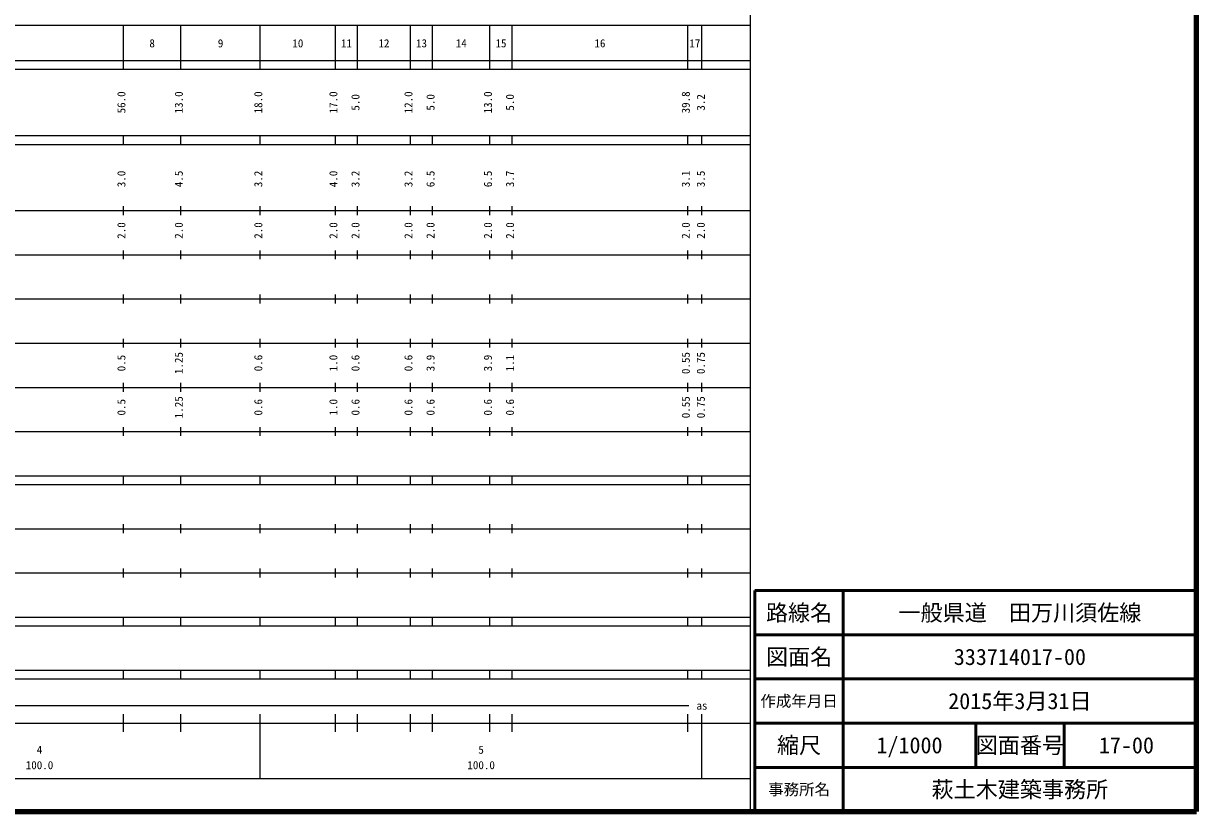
# Model space of a CAD drawing. Units: millimetres on the paper, enlarged 1000 times. Extents: x 40000 to 680000, y 20000 to 380000.
# Drawn here: x 414365 to 680000, y 20000 to 198357 of the extents above; entities that cross this region are included whole.
import ezdxf
from ezdxf.enums import TextEntityAlignment as Align

# ---------------------------------------------------------------- set-up
doc = ezdxf.new("R2010")
doc.units = ezdxf.units.MM
doc.header["$LTSCALE"] = 1000
for name, color, linetype, lineweight in [('M-TTL', 2, 'Continuous', 140), ('M-TTL-BAND', 7, 'Continuous', 25), ('M-TTL-FRAM', 2, 'Continuous', 50), ('M-TTL-LINE', 7, 'Continuous', 50), ('M-TTL-TXT', 7, 'Continuous', 13)]:
    doc.layers.add(name, color=color, linetype=linetype, lineweight=lineweight)
doc.styles.add('ＭＳ ゴシック', font='')
doc.styles.get('ＭＳ ゴシック').set_extended_font_data('MS Gothic')

msp = doc.modelspace()

# ---------------------------------------------------------------- linework, layer by layer
at = {"layer": 'M-TTL'}
for p, q in [((680000, 20000), (680000, 380000)), ((40000, 20000), (680000, 20000))]:
    msp.add_line(p, q, dxfattribs=at)
at = {"layer": 'M-TTL-BAND'}
for p, q in [((579000, 20000), (579000, 370000)), ((68000, 198000), (579000, 198000)), ((437000, 188000), (437000, 198000)), ((450000, 188000), (450000, 198000)), ((468000, 188000), (468000, 198000)), ((485000, 188000), (485000, 198000)), ((490000, 188000), (490000, 198000)), ((502000, 188000), (502000, 198000)), ((507000, 188000), (507000, 198000)), ((520000, 188000), (520000, 198000)), ((525000, 188000), (525000, 198000)), ((564800, 188000), (564800, 198000)), ((568000, 188000), (568000, 198000)), ((40000, 190000), (579000, 190000)), ((40000, 188000), (579000, 188000)), ((40000, 173000), (579000, 173000)), ((437000, 171000), (437000, 173000)), ((450000, 171000), (450000, 173000)), ((468000, 171000), (468000, 173000)), ((485000, 171000), (485000, 173000)), ((490000, 171000), (490000, 173000)), ((502000, 171000), (502000, 173000)), ((507000, 171000), (507000, 173000)), ((520000, 171000), (520000, 173000)), ((525000, 171000), (525000, 173000)), ((564800, 171000), (564800, 173000)), ((568000, 171000), (568000, 173000)), ((40000, 171000), (579000, 171000)), ((437000, 155000), (437000, 157000)), ((450000, 155000), (450000, 157000)), ((468000, 155000), (468000, 157000)), ((485000, 155000), (485000, 157000)), ((490000, 155000), (490000, 157000)), ((502000, 155000), (502000, 157000)), ((507000, 155000), (507000, 157000)), ((520000, 155000), (520000, 157000)), ((525000, 155000), (525000, 157000)), ((564800, 155000), (564800, 157000)), ((568000, 155000), (568000, 157000)), ((40000, 156000), (579000, 156000)), ((437000, 145000), (437000, 147000)), ((450000, 145000), (450000, 147000)), ((468000, 145000), (468000, 147000)), ((485000, 145000), (485000, 147000)), ((490000, 145000), (490000, 147000)), ((502000, 145000), (502000, 147000)), ((507000, 145000), (507000, 147000)), ((520000, 145000), (520000, 147000)), ((525000, 145000), (525000, 147000)), ((564800, 145000), (564800, 147000)), ((568000, 145000), (568000, 147000)), ((46000, 146000), (579000, 146000)), ((52000, 136000), (579000, 136000)), ((437000, 135000), (437000, 137000)), ((450000, 135000), (450000, 137000)), ((468000, 135000), (468000, 137000)), ((485000, 135000), (485000, 137000)), ((490000, 135000), (490000, 137000)), ((502000, 135000), (502000, 137000)), ((507000, 135000), (507000, 137000)), ((520000, 135000), (520000, 137000)), ((525000, 135000), (525000, 137000)), ((564800, 135000), (564800, 137000)), ((568000, 135000), (568000, 137000)), ((46000, 126000), (579000, 126000)), ((437000, 125000), (437000, 127000)), ((450000, 125000), (450000, 127000)), ((468000, 125000), (468000, 127000)), ((485000, 125000), (485000, 127000)), ((490000, 125000), (490000, 127000)), ((502000, 125000), (502000, 127000)), ((507000, 125000), (507000, 127000)), ((520000, 125000), (520000, 127000)), ((525000, 125000), (525000, 127000)), ((564800, 125000), (564800, 127000)), ((568000, 125000), (568000, 127000)), ((437000, 115000), (437000, 117000)), ((450000, 115000), (450000, 117000)), ((468000, 115000), (468000, 117000)), ((485000, 115000), (485000, 117000)), ((490000, 115000), (490000, 117000)), ((502000, 115000), (502000, 117000)), ((507000, 115000), (507000, 117000)), ((520000, 115000), (520000, 117000)), ((525000, 115000), (525000, 117000)), ((564800, 115000), (564800, 117000)), ((568000, 115000), (568000, 117000)), ((52000, 116000), (579000, 116000)), ((437000, 105000), (437000, 107000)), ((450000, 105000), (450000, 107000)), ((468000, 105000), (468000, 107000)), ((485000, 105000), (485000, 107000)), ((490000, 105000), (490000, 107000)), ((502000, 105000), (502000, 107000)), ((507000, 105000), (507000, 107000)), ((520000, 105000), (520000, 107000)), ((525000, 105000), (525000, 107000)), ((564800, 105000), (564800, 107000)), ((568000, 105000), (568000, 107000)), ((46000, 106000), (579000, 106000)), ((40000, 96000), (579000, 96000)), ((437000, 94000), (437000, 96000)), ((450000, 94000), (450000, 96000)), ((468000, 94000), (468000, 96000)), ((485000, 94000), (485000, 96000)), ((490000, 94000), (490000, 96000)), ((502000, 94000), (502000, 96000)), ((507000, 94000), (507000, 96000)), ((520000, 94000), (520000, 96000)), ((525000, 94000), (525000, 96000)), ((564800, 94000), (564800, 96000)), ((568000, 94000), (568000, 96000)), ((40000, 94000), (579000, 94000)), ((49000, 84000), (579000, 84000)), ((437000, 83000), (437000, 85000)), ((450000, 83000), (450000, 85000)), ((468000, 83000), (468000, 85000)), ((485000, 83000), (485000, 85000)), ((490000, 83000), (490000, 85000)), ((502000, 83000), (502000, 85000)), ((507000, 83000), (507000, 85000)), ((520000, 83000), (520000, 85000)), ((525000, 83000), (525000, 85000)), ((564800, 83000), (564800, 85000)), ((568000, 83000), (568000, 85000)), ((437000, 73000), (437000, 75000)), ((450000, 73000), (450000, 75000)), ((468000, 73000), (468000, 75000)), ((485000, 73000), (485000, 75000)), ((490000, 73000), (490000, 75000)), ((502000, 73000), (502000, 75000)), ((507000, 73000), (507000, 75000)), ((520000, 73000), (520000, 75000)), ((525000, 73000), (525000, 75000)), ((564800, 73000), (564800, 75000)), ((568000, 73000), (568000, 75000)), ((40000, 74000), (579000, 74000)), ((40000, 64000), (579000, 64000)), ((437000, 62000), (437000, 64000)), ((450000, 62000), (450000, 64000)), ((468000, 62000), (468000, 64000)), ((485000, 62000), (485000, 64000)), ((490000, 62000), (490000, 64000)), ((502000, 62000), (502000, 64000)), ((507000, 62000), (507000, 64000)), ((520000, 62000), (520000, 64000)), ((525000, 62000), (525000, 64000)), ((564800, 62000), (564800, 64000)), ((568000, 62000), (568000, 64000)), ((40000, 62000), (579000, 62000)), ((40000, 52000), (579000, 52000)), ((437000, 50000), (437000, 52000)), ((450000, 50000), (450000, 52000)), ((468000, 50000), (468000, 52000)), ((485000, 50000), (485000, 52000)), ((490000, 50000), (490000, 52000)), ((502000, 50000), (502000, 52000)), ((507000, 50000), (507000, 52000)), ((520000, 50000), (520000, 52000)), ((525000, 50000), (525000, 52000)), ((564800, 50000), (564800, 52000)), ((568000, 50000), (568000, 52000)), ((40000, 50000), (579000, 50000)), ((71000, 44000), (565000, 44000)), ((40000, 40000), (579000, 40000)), ((437000, 38000), (437000, 42000)), ((450000, 38000), (450000, 42000)), ((468000, 27500), (468000, 42000)), ((485000, 38000), (485000, 42000)), ((490000, 38000), (490000, 42000)), ((502000, 38000), (502000, 42000)), ((507000, 38000), (507000, 42000)), ((520000, 38000), (520000, 42000)), ((525000, 38000), (525000, 42000)), ((564800, 38000), (564800, 42000)), ((568000, 27500), (568000, 42000)), ((68000, 27500), (579000, 27500))]:
    msp.add_line(p, q, dxfattribs=at)
at = {"layer": 'M-TTL-FRAM'}
for p, q in [((680000, 70000), (580000, 70000)), ((580000, 70000), (580000, 20000))]:
    msp.add_line(p, q, dxfattribs=at)
at = {"layer": 'M-TTL-LINE'}
for p, q in [((600000, 70000), (600000, 20000)), ((680000, 60000), (580000, 60000)), ((680000, 50000), (580000, 50000)), ((680000, 40000), (580000, 40000)), ((630000, 40000), (630000, 30000)), ((650000, 40000), (650000, 30000)), ((680000, 30000), (580000, 30000))]:
    msp.add_line(p, q, dxfattribs=at)

# ---------------------------------------------------------------- texts
at = {"layer": 'M-TTL-BAND', "style": 'ＭＳ ゴシック'}
for s, p in [('8', (443500, 192405)), ('9', (459000, 192405)), ('10', (476500, 192405)), ('11', (487500, 192405)), ('12', (496000, 192405)), ('13', (504500, 192405)), ('14', (513500, 192405)), ('15', (522500, 192405)), ('16', (544900, 192405)), ('17', (566400, 192405)), ('as', (568000, 42500)), ('4', (418000, 32523)), ('5', (518000, 32523)), ('100.0', (418000, 29033)), ('100.0', (518000, 29033))]:
    msp.add_text(s, height=1833, dxfattribs=at).set_placement(p, align=Align.BOTTOM_CENTER)
for s, p in [('56.0', (438000, 180500)), ('13.0', (451000, 180500)), ('18.0', (469000, 180500)), ('17.0', (486000, 180500)), ('5.0', (491000, 180500)), ('12.0', (503000, 180500)), ('5.0', (508000, 180500)), ('13.0', (521000, 180500)), ('5.0', (526000, 180500)), ('39.8', (565800, 180500)), ('3.2', (569209, 180500)), ('3.0', (438000, 163174)), ('4.5', (451000, 163174)), ('3.2', (469000, 163174)), ('4.0', (486000, 163174)), ('3.2', (491000, 163174)), ('3.2', (503000, 163174)), ('6.5', (508000, 163174)), ('6.5', (521000, 163174)), ('3.7', (526000, 163174)), ('3.1', (565800, 163174)), ('3.5', (569209, 163174)), ('2.0', (438000, 151500)), ('2.0', (451000, 151500)), ('2.0', (469000, 151500)), ('2.0', (486000, 151500)), ('2.0', (491000, 151500)), ('2.0', (503000, 151500)), ('2.0', (508000, 151500)), ('2.0', (521000, 151500)), ('2.0', (526000, 151500)), ('2.0', (565800, 151500)), ('2.0', (569209, 151500)), ('0.5', (438000, 121500)), ('1.25', (451000, 121500)), ('0.6', (469000, 121500)), ('1.0', (486000, 121500)), ('0.6', (491000, 121500)), ('0.6', (503000, 121500)), ('3.9', (508000, 121500)), ('3.9', (521000, 121500)), ('1.1', (526000, 121500)), ('0.55', (565800, 121500)), ('0.75', (569209, 121500)), ('0.5', (438000, 111500)), ('1.25', (451000, 111500)), ('0.6', (469000, 111500)), ('1.0', (486000, 111500)), ('0.6', (491000, 111500)), ('0.6', (503000, 111500)), ('0.6', (508000, 111500)), ('0.6', (521000, 111500)), ('0.6', (526000, 111500)), ('0.55', (565800, 111500)), ('0.75', (569209, 111500))]:
    msp.add_text(s, height=1833, rotation=90, dxfattribs=at).set_placement(p, align=Align.BOTTOM_CENTER)
at = {"layer": 'M-TTL-TXT', "style": 'ＭＳ ゴシック'}
for s, height, p in [('路線名', 3666, (590000, 65000)), ('路線名', 3666, (590000, 65000)), ('一般県道\u3000田万川須佐線', 3666, (640000, 65000)), ('図面名', 3666, (590000, 55000)), ('図面名', 3666, (590000, 55000)), ('333714017-00', 3666, (640000, 55000)), ('作成年月日', 2566, (590000, 45000)), ('作成年月日', 2566, (590000, 45000)), ('2015年3月31日', 3666, (640000, 45000)), ('縮尺', 3666, (590000, 35000)), ('縮尺', 3666, (590000, 35000)), ('図面番号', 3666, (640000, 35000)), ('図面番号', 3666, (640000, 35000)), ('1/1000', 3666, (615000, 35000)), ('17-00', 3666, (664125, 35000)), ('事務所名', 2566, (590000, 25000)), ('事務所名', 2566, (590000, 25000)), ('萩土木建築事務所', 3666, (640000, 25000))]:
    msp.add_text(s, height=height, dxfattribs=at).set_placement(p, align=Align.MIDDLE_CENTER)

doc.saveas('drawing.dxf')
